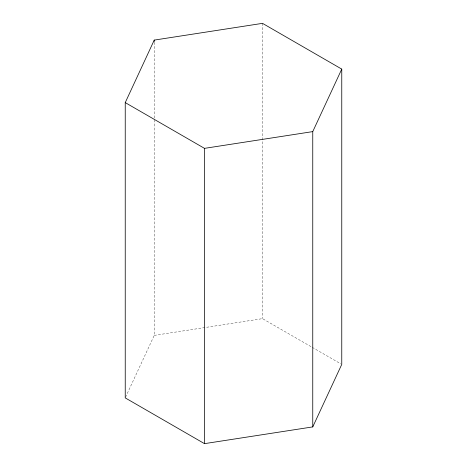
<?xml version="1.0" encoding="UTF-8"?>
<svg xmlns="http://www.w3.org/2000/svg" width="467" height="467" viewBox="0 0 467 467"><rect width="100%" height="100%" fill="white"/><g stroke="black" fill="none" stroke-linecap="round" stroke-linejoin="round"><path stroke-width="0.35" stroke-dasharray="2.33 1.75" d="M125.541 397.236L154.244 335.388L154.244 119.57M154.244 335.388L262.507 318.64L311.571 346.963M312.201 347.331L341.132 364.032M262.507 23.35L262.507 318.64M154.244 42.287L154.244 118.84"/><path stroke-width="0.7" d="M125.238 102.606L154.244 40.098L262.507 23.35L341.762 69.104L341.762 364.394L312.756 426.902L204.493 443.65L125.238 397.896L125.238 102.606L204.493 148.36L312.756 131.612L341.762 69.104M312.756 131.612L312.756 426.902M204.493 148.36L204.493 443.65M154.244 40.098L154.244 41.557"/></g></svg>
